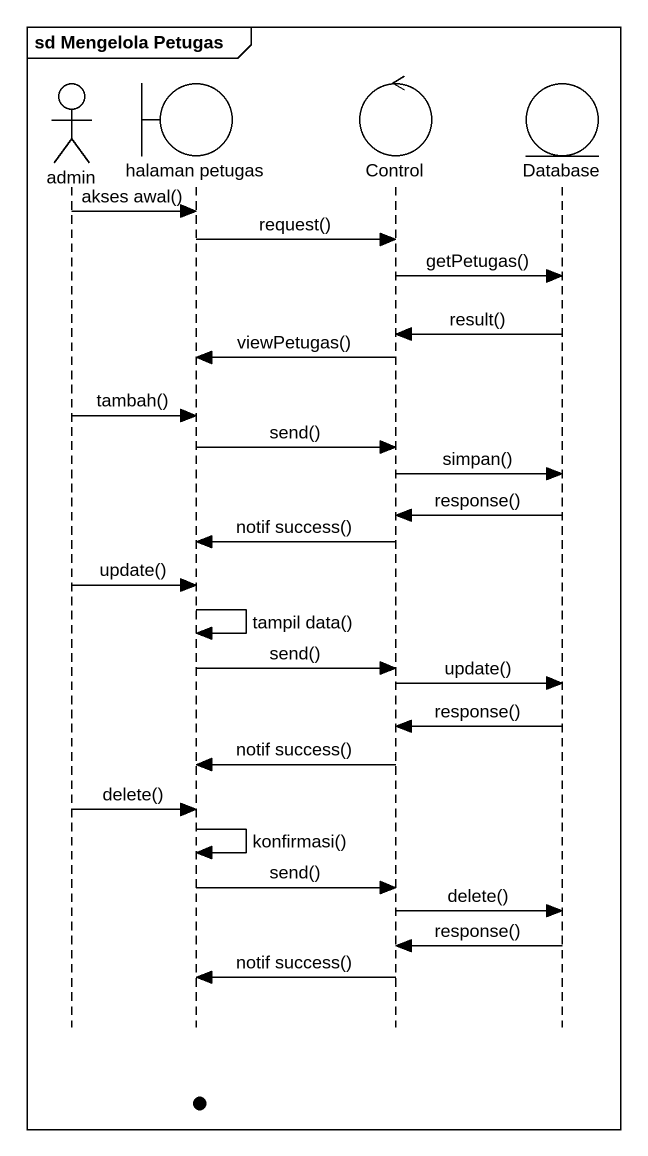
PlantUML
@startuml
mainframe sd Mengelola Petugas
hide footbox
actor admin
boundary "halaman petugas" as halaman_petugas
control "Control" as Control_
entity "Database" as Database_

admin -> halaman_petugas : akses awal()
halaman_petugas -> Control_ : request()
Control_ -> Database_ : getPetugas()
Database_ -> Control_ : result()
Control_ -> halaman_petugas : viewPetugas()
admin -> halaman_petugas : tambah()
halaman_petugas -> Control_ : send()
Control_ -> Database_ : simpan()
Database_ -> Control_ : response()
Control_ -> halaman_petugas : notif success()
admin -> halaman_petugas : update()
halaman_petugas -> halaman_petugas : tampil data()
halaman_petugas -> Control_ : send()
Control_ -> Database_ : update()
Database_ -> Control_ : response()
Control_ -> halaman_petugas : notif success()
admin -> halaman_petugas : delete()
halaman_petugas -> halaman_petugas : konfirmasi()
halaman_petugas -> Control_ : send()
Control_ -> Database_ : delete()
Database_ -> Control_ : response()
Control_ -> halaman_petugas : notif success()
@enduml
